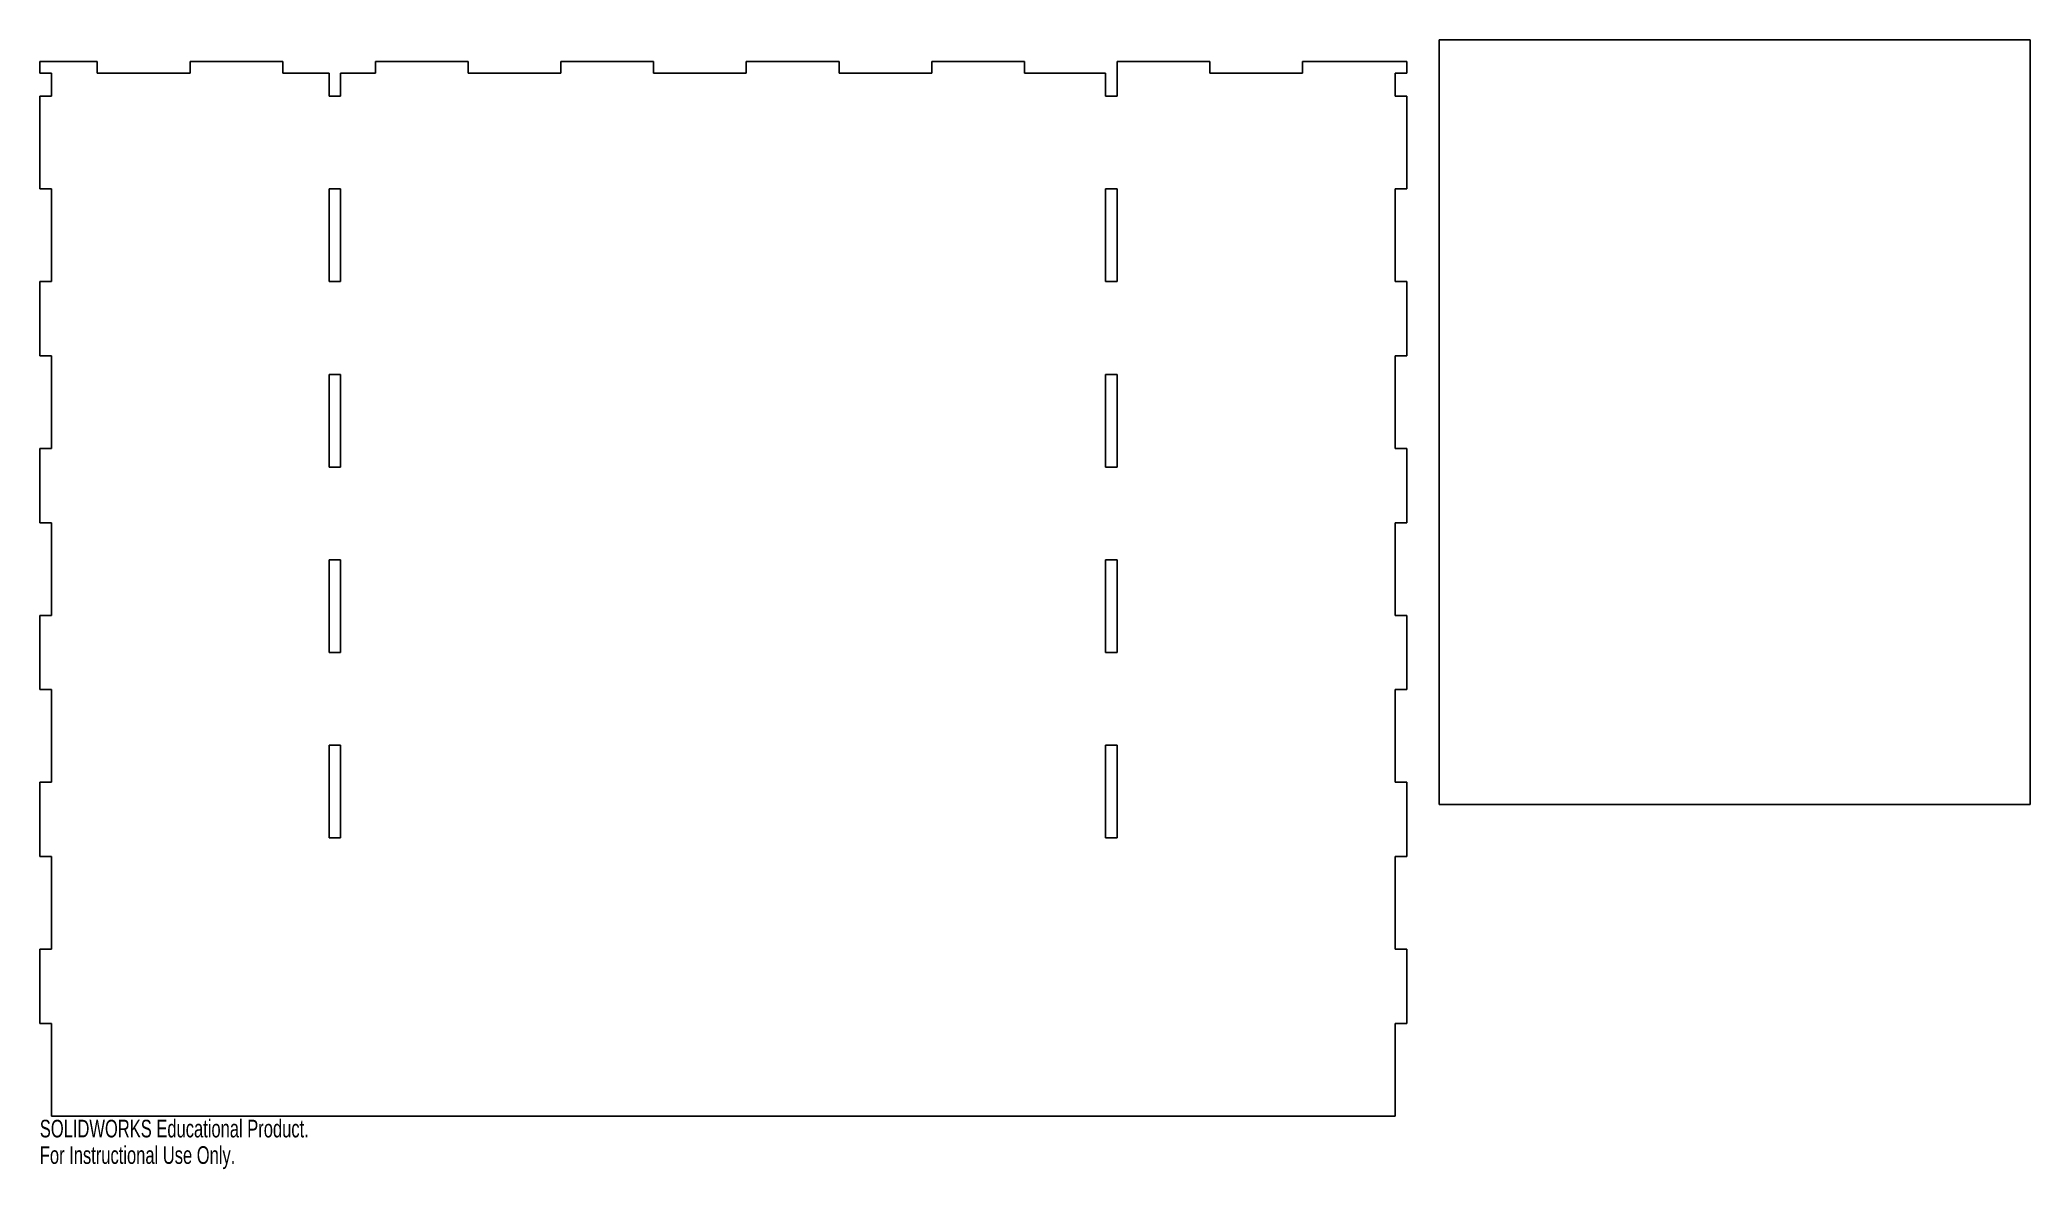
# Model space of a CAD drawing. Header units: millimetres. Extents: x 1219 to 1764, y -624 to -315.
import ezdxf

# ---------------------------------------------------------------- set-up
doc = ezdxf.new("R2010")
doc.units = ezdxf.units.MM
doc.styles.add('SLDTEXTSTYLE0', font='TXT', dxfattribs={"width": 0.7})

msp = doc.modelspace()

# ---------------------------------------------------------------- linework, layer by layer
at = {"color": 7, "linetype": 'Continuous', "lineweight": 25}
for p, q in [((1602.55, -314.74), (1764.48, -314.74)), ((1602.55, -524.29), (1602.55, -314.74)), ((1764.48, -314.74), (1764.48, -524.29)), ((1234.95, -320.68), (1219.2, -320.68)), ((1219.2, -320.68), (1219.2, -323.85)), ((1234.95, -323.85), (1234.95, -320.68)), ((1285.75, -320.68), (1260.35, -320.68)), ((1260.35, -320.68), (1260.35, -323.85)), ((1285.75, -323.85), (1285.75, -320.68)), ((1336.55, -320.68), (1311.15, -320.68)), ((1311.15, -320.68), (1311.15, -323.85)), ((1336.55, -323.85), (1336.55, -320.68)), ((1387.35, -320.68), (1361.95, -320.68)), ((1361.95, -320.68), (1361.95, -323.85)), ((1387.35, -323.85), (1387.35, -320.68)), ((1438.15, -320.68), (1412.75, -320.68)), ((1412.75, -320.68), (1412.75, -323.85)), ((1438.15, -323.85), (1438.15, -320.68)), ((1488.95, -320.68), (1463.55, -320.68)), ((1463.55, -320.68), (1463.55, -323.85)), ((1488.95, -323.85), (1488.95, -320.68)), ((1539.75, -320.68), (1514.35, -320.68)), ((1514.35, -320.68), (1514.35, -330.2)), ((1539.75, -323.85), (1539.75, -320.68)), ((1593.72, -320.68), (1565.15, -320.68)), ((1565.15, -320.68), (1565.15, -323.85)), ((1593.72, -323.85), (1593.72, -320.68)), ((1219.2, -323.85), (1222.38, -323.85)), ((1222.38, -323.85), (1222.38, -330.2)), ((1260.35, -323.85), (1234.95, -323.85)), ((1298.45, -323.85), (1285.75, -323.85)), ((1298.45, -323.85), (1298.45, -330.2)), ((1311.15, -323.85), (1301.62, -323.85)), ((1301.62, -323.85), (1301.62, -330.2)), ((1361.95, -323.85), (1336.55, -323.85)), ((1412.75, -323.85), (1387.35, -323.85)), ((1463.55, -323.85), (1438.15, -323.85)), ((1511.17, -323.85), (1488.95, -323.85)), ((1511.17, -323.85), (1511.17, -330.2)), ((1565.15, -323.85), (1539.75, -323.85)), ((1590.55, -323.85), (1590.55, -330.2)), ((1590.55, -323.85), (1593.72, -323.85)), ((1219.2, -330.2), (1222.38, -330.2)), ((1219.2, -330.2), (1219.2, -355.6)), ((1298.45, -330.2), (1301.62, -330.2)), ((1511.17, -330.2), (1514.35, -330.2)), ((1590.55, -330.2), (1593.72, -330.2)), ((1593.72, -355.6), (1593.72, -330.2)), ((1219.2, -355.6), (1222.38, -355.6)), ((1222.38, -381), (1222.38, -355.6)), ((1298.45, -355.6), (1298.45, -381)), ((1298.45, -355.6), (1301.62, -355.6)), ((1301.62, -355.6), (1301.62, -381)), ((1511.17, -355.6), (1511.17, -381)), ((1511.17, -355.6), (1514.35, -355.6)), ((1514.35, -355.6), (1514.35, -381)), ((1590.55, -381), (1590.55, -355.6)), ((1590.55, -355.6), (1593.72, -355.6)), ((1219.2, -381), (1222.38, -381)), ((1219.2, -381), (1219.2, -401.32)), ((1298.45, -381), (1301.62, -381)), ((1511.17, -381), (1514.35, -381)), ((1590.55, -381), (1593.72, -381)), ((1593.72, -401.32), (1593.72, -381)), ((1219.2, -401.32), (1222.38, -401.32)), ((1222.38, -426.72), (1222.38, -401.32)), ((1590.55, -426.72), (1590.55, -401.32)), ((1590.55, -401.32), (1593.72, -401.32)), ((1298.45, -406.4), (1298.45, -431.8)), ((1298.45, -406.4), (1301.62, -406.4)), ((1301.62, -406.4), (1301.62, -431.8)), ((1511.17, -406.4), (1511.17, -431.8)), ((1511.17, -406.4), (1514.35, -406.4)), ((1514.35, -406.4), (1514.35, -431.8)), ((1219.2, -426.72), (1222.38, -426.72)), ((1219.2, -426.72), (1219.2, -447.04)), ((1590.55, -426.72), (1593.72, -426.72)), ((1593.72, -447.04), (1593.72, -426.72)), ((1298.45, -431.8), (1301.62, -431.8)), ((1511.17, -431.8), (1514.35, -431.8)), ((1219.2, -447.04), (1222.38, -447.04)), ((1222.38, -472.44), (1222.38, -447.04)), ((1590.55, -472.44), (1590.55, -447.04)), ((1590.55, -447.04), (1593.72, -447.04)), ((1298.45, -457.2), (1298.45, -482.6)), ((1298.45, -457.2), (1301.62, -457.2)), ((1301.62, -457.2), (1301.62, -482.6)), ((1511.17, -457.2), (1511.17, -482.6)), ((1511.17, -457.2), (1514.35, -457.2)), ((1514.35, -457.2), (1514.35, -482.6)), ((1219.2, -472.44), (1222.38, -472.44)), ((1219.2, -472.44), (1219.2, -492.76)), ((1590.55, -472.44), (1593.72, -472.44)), ((1593.72, -492.76), (1593.72, -472.44)), ((1298.45, -482.6), (1301.62, -482.6)), ((1511.17, -482.6), (1514.35, -482.6)), ((1219.2, -492.76), (1222.38, -492.76)), ((1222.38, -518.16), (1222.38, -492.76)), ((1590.55, -518.16), (1590.55, -492.76)), ((1590.55, -492.76), (1593.72, -492.76)), ((1298.45, -508), (1298.45, -533.4)), ((1298.45, -508), (1301.62, -508)), ((1301.62, -508), (1301.62, -533.4)), ((1511.17, -508), (1511.17, -533.4)), ((1511.17, -508), (1514.35, -508)), ((1514.35, -508), (1514.35, -533.4)), ((1219.2, -518.16), (1222.38, -518.16)), ((1219.2, -518.16), (1219.2, -538.48)), ((1590.55, -518.16), (1593.72, -518.16)), ((1593.72, -538.48), (1593.72, -518.16)), ((1764.48, -524.29), (1602.55, -524.29)), ((1298.45, -533.4), (1301.62, -533.4)), ((1511.17, -533.4), (1514.35, -533.4)), ((1219.2, -538.48), (1222.38, -538.48)), ((1222.38, -563.88), (1222.38, -538.48)), ((1590.55, -563.88), (1590.55, -538.48)), ((1590.55, -538.48), (1593.72, -538.48)), ((1219.2, -563.88), (1222.38, -563.88)), ((1219.2, -563.88), (1219.2, -584.2)), ((1590.55, -563.88), (1593.72, -563.88)), ((1593.72, -584.2), (1593.72, -563.88)), ((1219.2, -584.2), (1222.38, -584.2)), ((1222.38, -609.6), (1222.38, -584.2)), ((1590.55, -609.6), (1590.55, -584.2)), ((1590.55, -584.2), (1593.72, -584.2)), ((1222.38, -609.6), (1590.55, -609.6))]:
    msp.add_line(p, q, dxfattribs=at)

# ---------------------------------------------------------------- texts
at = {"color": 7, "linetype": 'Continuous', "char_height": 4.8336, "attachment_point": 1, "style": 'SLDTEXTSTYLE0'}
for s, insert in [('SOLIDWORKS Educational Product.', (1219.2, -610.62)), ('For Instructional Use Only.', (1219.2, -617.87))]:
    msp.add_mtext(s, dxfattribs=dict(at, insert=insert))

doc.saveas('drawing.dxf')
